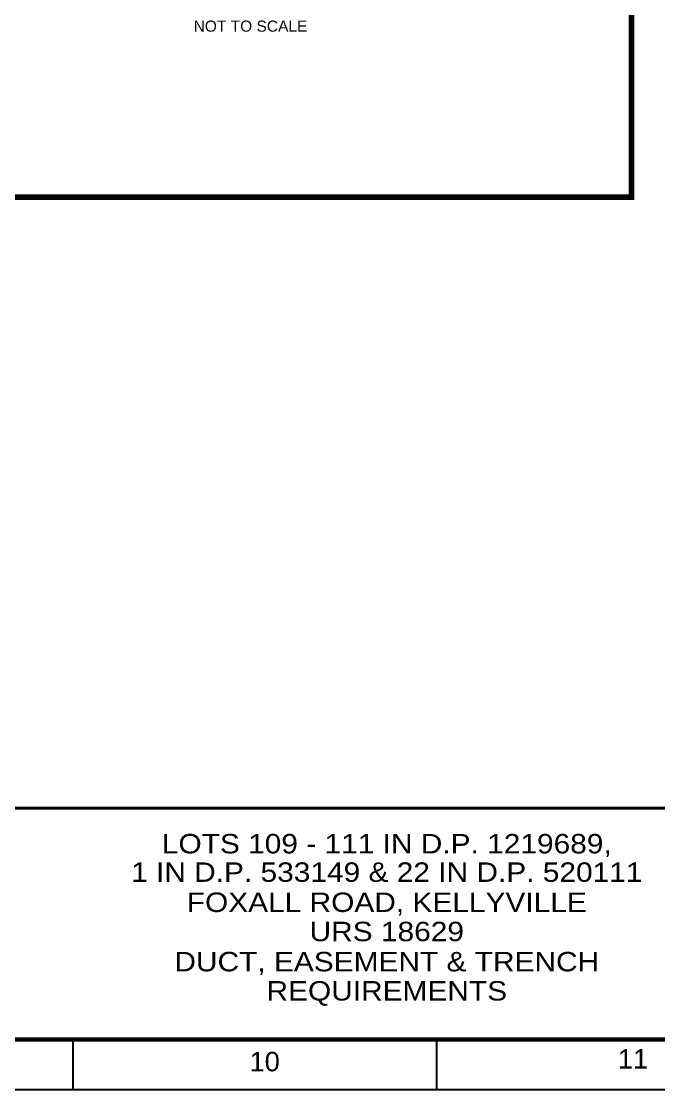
# Paper-space layout 'Duct (2)' of a CAD drawing. Header units: metres. Extents: x 5 to 810, y -4 to 572.
# Drawn here: x 594.8 to 709.6, y -4.3 to 188.1 of the extents above; entities that cross this region are included whole.
import ezdxf
from ezdxf.enums import TextEntityAlignment as Align

# ---------------------------------------------------------------- set-up
doc = ezdxf.new("R2010")
doc.units = ezdxf.units.M
doc.header["$LTSCALE"] = 0.7
for name, color, linetype in [('_User Miscellaneous1', 3, 'Continuous'), ('Notes', 7, 'Continuous'), ('SupportsUG_SP_EXT', 7, 'Continuous')]:
    doc.layers.add(name, color=color, linetype=linetype)
doc.styles.add('ARIAL', font='arial.ttf', dxfattribs={"height": 2})
doc.styles.add('iecISOCP', font='isocp.shx')
doc.styles.get("Standard").update_dxf_attribs({"font": 'arial.ttf'})

# ---------------------------------------------------------------- blocks, each defined once
blk = doc.blocks.new('A1_FRAME_TITLE')
at = {"layer": 'Notes', "linetype": 'Continuous'}
for p, q in [((613.19, 7.22), (613.19, -1.86)), ((678.69, 7.22), (678.69, -1.86))]:
    blk.add_line(p, q, dxfattribs=at)
at = {"layer": 'Notes', "color": 7, "linetype": 'Continuous'}
blk.add_lwpolyline([(14.56, -1.86), (818.76, -1.86), (818.76, 574.47), (14.56, 574.47)], close=True, dxfattribs=at)
at = {"layer": 'Notes', "color": 7, "linetype": 'Continuous', "const_width": 0.8}
blk.add_lwpolyline([(23.61, 7.18), (809.71, 7.18), (809.71, 565.42), (23.61, 565.42)], close=True, dxfattribs=at)
at = {"layer": 'Notes', "color": 7, "linetype": 'Continuous', "const_width": 0.5, "flags": 128}
blk.add_lwpolyline([(23.61, 48.83), (809.71, 48.83)], dxfattribs=at)
at = {"layer": 'Notes', "color": 7, "style": 'ARIAL'}
for s, p in [('10', (645.03, 1.44)), ('11', (711.34, 1.93))]:
    blk.add_text(s, height=3.5, dxfattribs=at).set_placement(p)
at = {"layer": 'Notes', "color": 7}
blk.add_attdef('EPD_REF_NO', text='', height=5, dxfattribs=at).set_placement((774.73, 53.98), align=Align.CENTER)
at = {"layer": 'Notes', "color": 3, "style": 'iecISOCP', "flags": 8}
blk.add_attdef('VERSION_NO', text='', height=2.5, rotation=90, dxfattribs=at).set_placement((287.42, 45.75), align=Align.MIDDLE_CENTER)
at = {"layer": 'Notes', "color": 7, "style": 'ARIAL'}
for tag, p in [('CAP_NO', (498.55, 44.67)), ('IE_NUM', (498.41, 39.02)), ('REF_No_1', (320.6, 33.52)), ('REF_1', (342.16, 33.52)), ('GEN_WO', (427.07, 32.97)), ('HV_SWITCH', (498.82, 33.37)), ('REF_No_2', (320.6, 27.52)), ('REF_2', (342.16, 27.52)), ('OH_WO', (427.07, 27.02)), ('UBD_REF', (498.41, 27.04)), ('REF_No_3', (320.6, 21.52)), ('REF_3', (342.16, 21.52)), ('UG_WO', (427.07, 21.26)), ('GIS_MAP_No', (498.41, 21.25)), ('REF_No_4', (320.6, 15.52)), ('REF_4', (342.16, 15.52)), ('HV_OP_DIAG', (498.69, 15.41)), ('SUB_WO', (427.07, 15.02)), ('LGA', (498.31, 8.99))]:
    blk.add_attdef(tag, p, '', height=2, dxfattribs=at)
at = {"layer": 'Notes', "color": 7, "style": 'ARIAL', "width": 1.1}
for tag, p in [('T1', (669.73, 40.68)), ('T2', (669.73, 35.56)), ('T3', (669.73, 30.13)), ('T4', (669.73, 24.87)), ('T5', (669.73, 19.44)), ('T6', (669.73, 14.18))]:
    blk.add_attdef(tag, text='', height=3.5, dxfattribs=at).set_placement(p, align=Align.CENTER)
at = {"layer": 'Notes', "color": 7, "style": 'ARIAL'}
for tag, height, p in [('scale', 2, (553.12, 34.48)), ('DRAWN', 2, (553.12, 26.14)), ('REV', 5, (805.41, 18.31)), ('CHD', 2, (553.12, 10.14)), ('DESIGN', 2, (590.98, 10.36))]:
    blk.add_attdef(tag, text='', height=height, dxfattribs=at).set_placement(p, align=Align.CENTER)
blk.add_attdef('NUM', text='', height=7, dxfattribs=at).set_placement((777.73, 21.33), align=Align.MIDDLE_CENTER)
for tag, p in [('NS', (777.48, 9.33)), ('SHTS', (789.29, 9.33))]:
    blk.add_attdef(tag, text='', height=2, dxfattribs=at).set_placement(p, align=Align.MIDDLE)
at = {"layer": 'Notes', "style": 'iecISOCP'}
blk.add_attdef('ExportID', (23.63, 3.56), '', height=2.5, dxfattribs=at)
at = {"layer": 'Notes', "style": 'iecISOCP', "flags": 1}
for tag, p in [('ProjectType', (28.72, -25.63)), ('ProjectNumber', (38.11, -25.65)), ('DrawingNumber', (50.06, -25.64)), ('ProjectDescription', (62.11, -25.66)), ('ExportDate', (74.83, -25.62)), ('ExportUserName', (83.7, -25.63)), ('DesignerCompanyName', (96.03, -25.63)), ('ExportAreaOfInterest', (111.65, -25.65)), ('GIS_SUCCESS', (126.54, -25.61)), ('CAD_SUCCESS', (136.34, -25.62)), ('DEPOTCODE', (146.65, -25.71)), ('ExportCategories', (154.63, -25.63)), ('Comments', (168.93, -25.72)), ('EPD_-_VERSION_1.5', (176.35, -25.72))]:
    blk.add_attdef(tag, p, '', height=1, dxfattribs=at)

psp = doc.layouts.new('Duct (2)')

# ---------------------------------------------------------------- linework, layer by layer
at = {"layer": '_User Miscellaneous1', "const_width": 1}
psp.add_lwpolyline([(704.72, 156.45), (129, 156.45), (129, 454.03), (704.72, 454.03)], close=True, dxfattribs=at)

# ---------------------------------------------------------------- block references
at = {"layer": 'SupportsUG_SP_EXT'}
ref = psp.add_blockref('A1_FRAME_TITLE', (-9.08, -2.39), dxfattribs=at)
ref.add_attrib('T1', 'LOTS 109 - 111 IN D.P. 1219689,', dxfattribs={"layer": 'Notes', "color": 7, "height": 3.5, "style": 'ARIAL', "width": 1.1}).set_placement((660.65, 38.29), align=Align.CENTER)
ref.add_attrib('T2', '1 IN D.P. 533149 & 22 IN D.P. 520111', dxfattribs={"layer": 'Notes', "color": 7, "height": 3.5, "style": 'ARIAL', "width": 1.1}).set_placement((660.65, 33.17), align=Align.CENTER)
ref.add_attrib('T3', 'FOXALL ROAD, KELLYVILLE', dxfattribs={"layer": 'Notes', "color": 7, "height": 3.5, "style": 'ARIAL', "width": 1.1}).set_placement((660.65, 27.74), align=Align.CENTER)
ref.add_attrib('T4', 'URS 18629', dxfattribs={"layer": 'Notes', "color": 7, "height": 3.5, "style": 'ARIAL', "width": 1.1}).set_placement((660.65, 22.48), align=Align.CENTER)
ref.add_attrib('T5', 'DUCT, EASEMENT & TRENCH', dxfattribs={"layer": 'Notes', "color": 7, "height": 3.5, "style": 'ARIAL', "width": 1.1}).set_placement((660.65, 17.05), align=Align.CENTER)
ref.add_attrib('T6', 'REQUIREMENTS', dxfattribs={"layer": 'Notes', "color": 7, "height": 3.5, "style": 'ARIAL', "width": 1.1}).set_placement((660.65, 11.79), align=Align.CENTER)

# ---------------------------------------------------------------- texts
at = {"layer": '_User Miscellaneous1', "insert": (636.11, 195.59), "char_height": 5, "attachment_point": 5, "style": 'ARIAL'}
psp.add_mtext_dynamic_manual_height_columns('{\\fArial|b1|i0|c0|p34;\\LEASEMENT DIAGRAM\\P(INDICATIVE ONLY)\\P\\fArial|b0|i0|c0|p34;\\H0.4x;\\lNOT TO SCALE}', width=80.014, gutter_width=10, heights=[0], dxfattribs=at)

doc.saveas('drawing.dxf')
